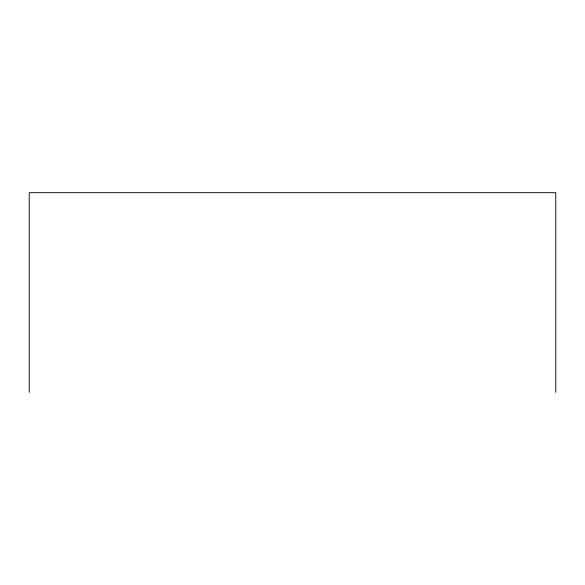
<?xml version="1.0" encoding="UTF-8"?>
<svg xmlns="http://www.w3.org/2000/svg" width="585" height="585" viewBox="0 0 585 585"><rect width="100%" height="100%" fill="white"/><g stroke="black" fill="none" stroke-linecap="round" stroke-linejoin="round"><path stroke-width="0.88" d="M555.75 392.316L555.75 192.684L29.25 192.684L29.25 392.316"/></g></svg>
